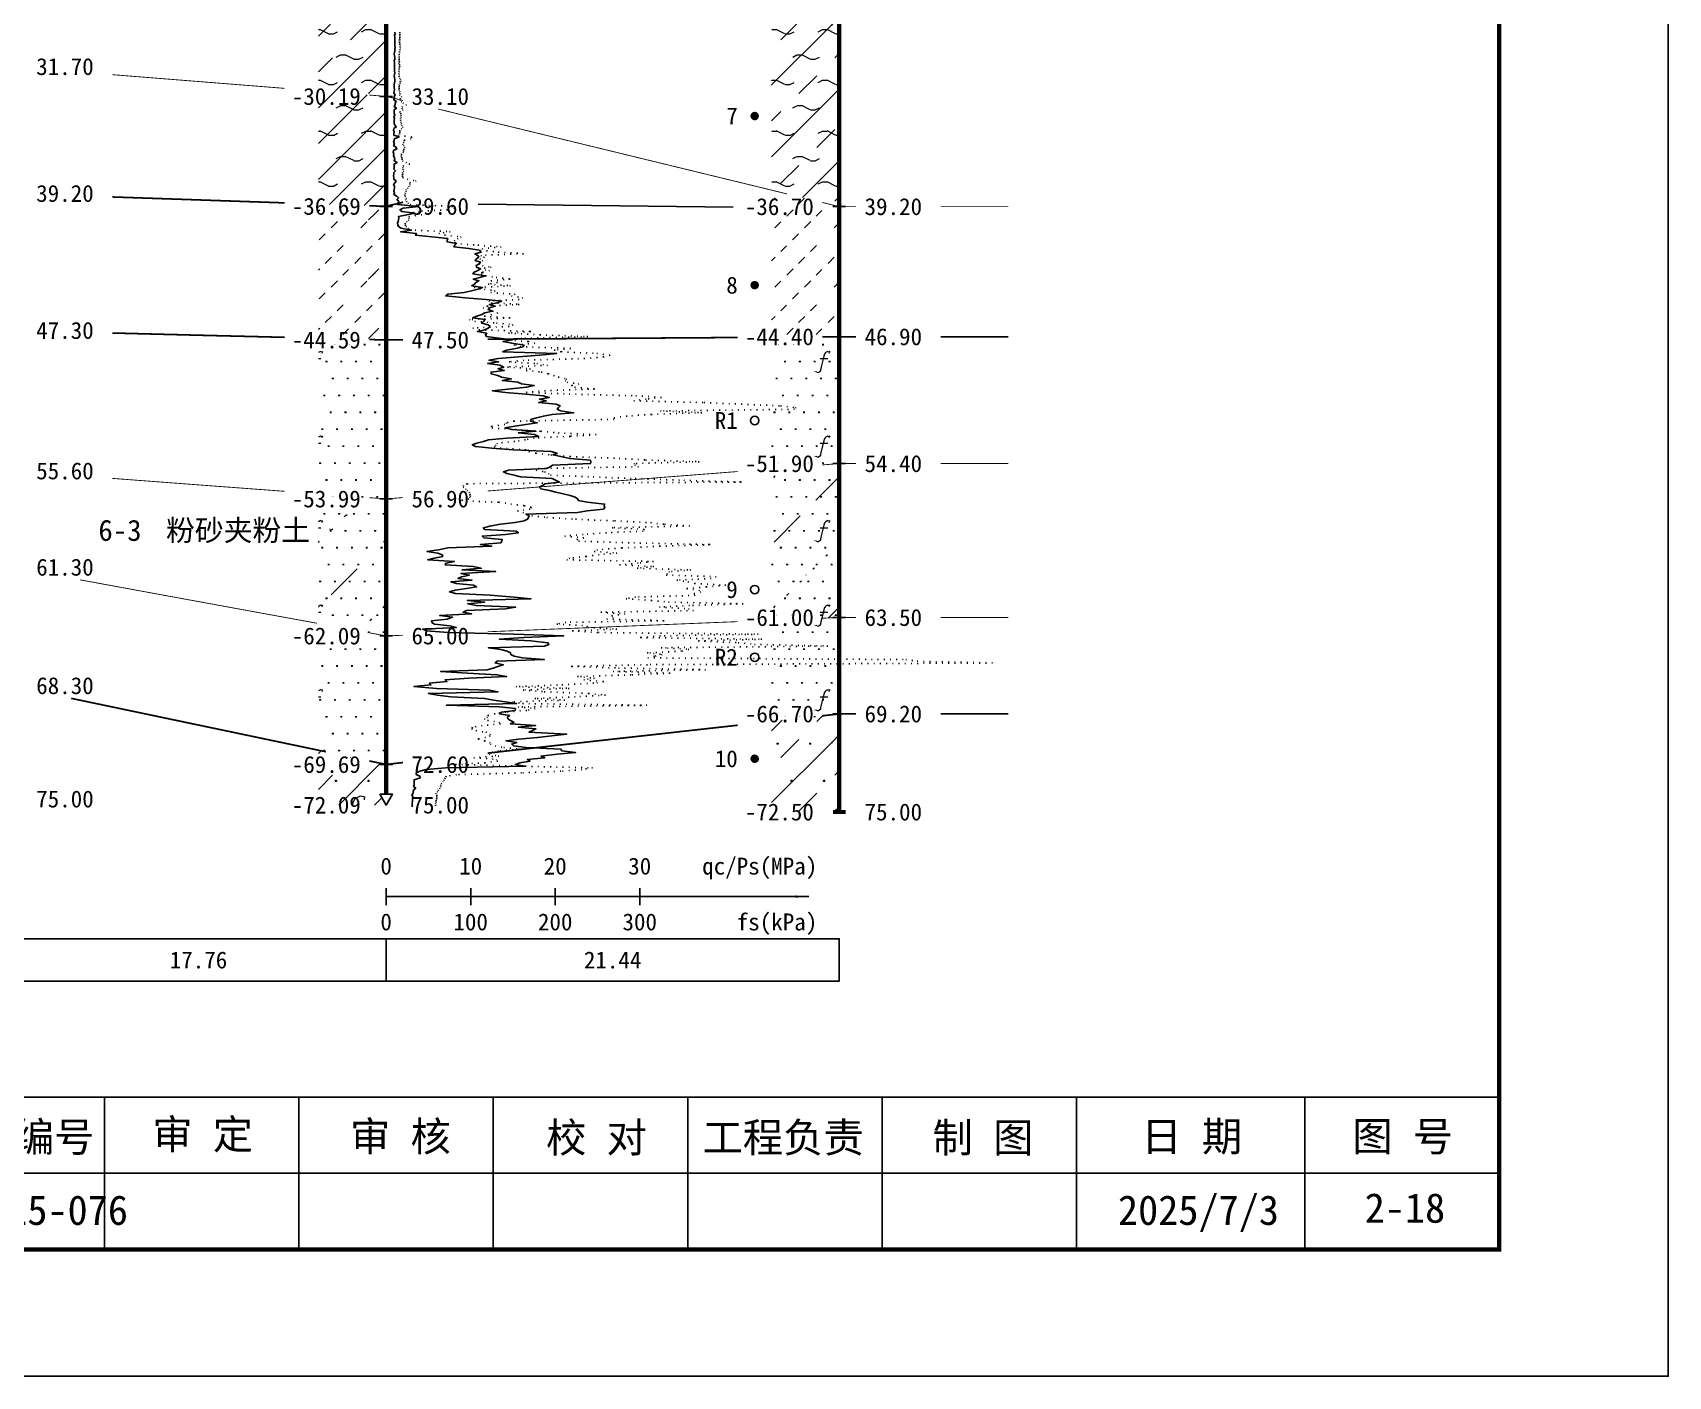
# Model space of a CAD drawing. Extents: x -37 to 3540, y -1485 to 297.
# Drawn here: x 3346.3 to 3539.8, y -594 to -435.1 of the extents above; entities that cross this region are included whole.
import ezdxf
from ezdxf.enums import TextEntityAlignment as Align

# ---------------------------------------------------------------- set-up
doc = ezdxf.new("R2010")
doc.units = 0
doc.linetypes.add('DOT', pattern=[6.35, 0, -6.35])
doc.layers.get('0').update_dxf_attribs({"linetype": 'CONTINUOUS'})
for name, color, linetype in [('CURVE', 200, 'CONTINUOUS'), ('FRAME', 7, 'CONTINUOUS'), ('HOLE', 41, 'CONTINUOUS'), ('RULER', 7, 'CONTINUOUS'), ('SAMPLE', 1, 'CONTINUOUS'), ('STRATUM', 241, 'CONTINUOUS')]:
    doc.layers.add(name, color=color, linetype=linetype)
doc.layers.add('HATCH', color=7, linetype='CONTINUOUS', lineweight=13)
doc.styles.add('ST', font='')
doc.styles.get('ST').set_extended_font_data('SimSun')
pattern_1 = [(45, (3119.805, -594), (-4.24264, 4.24264), [10, 0]), (45, (3120.866, -597.182), (-2.12132, 6.36396), [3, -3]), (26.565, (3120.879, -594.2536), (5.999823, 5.999812), [0.567, -12.849]), (0, (3120.312, -594.2536), (0, 6), [0.567, -5.433]), (26.565, (3118.2235, -594), (5.999823, 5.999812), [0.567, -12.849]), (0, (3118.7307, -593.7464), (0, 6), [0.567, -5.433]), (153.435, (3120.312, -594.2536), (-5.999818, -5e-06), [1.134, -12.2826]), (26.565, (3123.879, -591.2536), (5.999823, 5.999812), [0.567, -12.849]), (0, (3123.312, -591.2536), (0, 6), [0.567, -5.433]), (26.565, (3121.2235, -591), (5.999823, 5.999812), [0.567, -12.849]), (0, (3121.7307, -590.7464), (0, 6), [0.567, -5.433]), (153.435, (3123.312, -591.2536), (-5.999818, -5e-06), [1.134, -12.2826])]
pattern_2 = [(45, (3119.805, -594), (-6e-07, 6.99998), [0.9473, -8.9522]), (45, (3121.205, -592.6), (-6e-07, 6.99998), [0.9869, -8.9126]), (45, (3122.605, -591.2), (-6e-07, 6.99998), [1.06018, -8.83931]), (45, (3124.005, -589.8), (-6e-07, 6.99998), [0.94918, -8.95032]), (45, (3125.405, -588.4), (-6e-07, 6.99998), [1.0365, -8.863]), (45, (3123.305, -594), (-6e-07, 6.99998), [1.01335, -8.88615]), (45, (3124.705, -592.6), (-6e-07, 6.99998), [1.07896, -12.12037]), (45, (3126.105, -591.2), (-6e-07, 6.99998), [0.99882, -8.90067]), (45, (3120.505, -589.8), (-4e-07, 6.99998), [1.05533, -8.84416]), (45, (3121.905, -588.4), (-4e-07, 6.99998), [1.0365, -8.863])]
pattern_3 = [(82.875, (3118.9702, -595.206), (0.0003693, 10.0001764), [0.0893, -80.5337]), (143.13, (3119.0712, -595.2818), (-29.999964, 20.000054), [0.12627, -49.87373]), (172.875, (3119.2484, -595.304), (-70.0002457, 9.9996603), [0.17857, -80.44443]), (206.565, (3119.427, -595.2147), (-9.999705, -9.999687), [0.19954, -22.16046]), (243.435, (3119.516, -595.0363), (9e-06, -9.999696), [0.19954, -22.16146]), (255.964, (3119.6054, -594.679), (-0.0002, -9.999501), [0.36813, -40.86287]), (255.964, (3119.9155, -593.439), (-0.0002, -9.999501), [1.27838, -39.95262]), (255.964, (3119.984, -593.165), (-0.0002, -9.999501), [0.28235, -40.94865]), (216.87, (3120.1742, -592.9108), (-9.999982, -10.000018), [0.12627, -49.87373]), (243.435, (3120.073, -592.9865), (9e-06, -9.999696), [0.19954, -22.16146]), (206.565, (3120.3527, -592.8215), (-9.999705, -9.999687), [0.19954, -22.16046]), (172.875, (3120.5298, -592.8437), (-70.0002457, 9.9996603), [0.17857, -80.44443]), (143.13, (3120.6309, -592.9194), (-29.999964, 20.000054), [0.12627, -49.87373]), (82.875, (3120.6198, -593.008), (0.0003693, 10.0001764), [0.0893, -80.5337]), (0, (3119.475, -593.66), (0, 10), [0.89286, -9.10714]), (0, (3119.8298, -594), (1, 2), [0, -1.75]), (0, (3119.8048, -593.975), (1, 2), [0, -1.75]), (0, (3119.8048, -594), (1, 2), [0, -1.75]), (0, (3119.7798, -594), (1, 2), [0, -1.75]), (0, (3119.8048, -594.025), (1, 2), [0, -1.75])]
pattern_4 = [(45, (3119.805, -594), (-2e-06, 15.39996), [4.3383, -17.4406]), (45, (3125.993, -587.777), (-2e-06, 15.39996), [4.3861, -17.3928]), (45, (3130.953, -582.819), (-2e-06, 15.39996), [3.98994, -17.78894]), (26.565, (3119.805, -586.3), (15.4, 15.4), [0.2123, -34.22315]), (36.8699, (3121.3448, -584.76), (15.4, 15.4), [0.43504, -76.56496]), (315, (3127.505, -578.653), (15.39996, 3e-06), [0.0727, -21.7062]), (26.565, (3127.505, -594), (15.4, 15.4), [0.31845, -34.117]), (26.565, (3129.045, -592.46), (15.4, 15.4), [0.2316, -34.2038]), (90, (3129.815, -591.69), (-15.4, -1e-06), [0.0633, -15.3367]), (26.565, (3130.585, -590.92), (15.4, 15.4), [0.2002, -68.6707]), (36.8699, (3132.1248, -589.38), (15.4, 15.4), [0.2435, -76.7565]), (45, (3133.665, -587.84), (-5e-07, 15.39996), [0.24005, -21.53884]), (315, (3135.016, -586.195), (15.39996, 3e-06), [0.0727, -21.7062]), (36.8699, (3122.8848, -583.22), (15.4, 15.4), [0.2249, -76.7751]), (53.1301, (3124.4248, -581.68), (30.8, 46.2), [0.29564, -76.70436]), (53.1301, (3125.9648, -580.14), (30.8, 46.2), [0.27774, -76.72226])]
pattern_5 = [(45, (3119.805, -594), (-4.24264, 4.24264), [10, 0]), (45, (3120.866, -597.182), (-2.12132, 6.36396), [3, -3])]
pattern_6 = [(82.875, (3117.9687, -596.6533), (0.000812, 22.000388), [0.1964, -177.1742]), (143.13, (3118.191, -596.82), (-65.99992, 44.00012), [0.2778, -109.7222]), (172.875, (3118.5807, -596.8687), (-154.00054, 21.999253), [0.3929, -176.9777]), (206.565, (3118.973, -596.672), (-21.99935, -21.9993), [0.439, -48.753]), (243.435, (3119.17, -596.28), (2e-05, -21.99933), [0.439, -48.7552]), (255.964, (3119.366, -595.494), (-0.00044, -21.9989), [0.8099, -89.8983]), (255.964, (3120.048, -592.7656), (-0.00044, -21.9989), [2.8124, -87.8958]), (255.964, (3120.199, -592.163), (-0.00044, -21.9989), [0.6212, -90.087]), (216.87, (3120.6174, -591.6037), (-21.99996, -22.00004), [0.2778, -109.7222]), (243.435, (3120.395, -591.77), (2e-05, -21.99933), [0.439, -48.7552]), (206.565, (3121.01, -591.407), (-21.99935, -21.9993), [0.439, -48.753]), (172.875, (3121.4, -591.456), (-154.00054, 21.999253), [0.3929, -176.9777]), (143.13, (3121.622, -591.6228), (-65.99992, 44.00012), [0.2778, -109.7222]), (82.875, (3121.5978, -591.8177), (0.000812, 22.000388), [0.1964, -177.1742]), (0, (3119.08, -593.252), (0, 22), [1.9643, -20.0357]), (0, (3119.86, -594), (2.2, 4.4), [0, -3.85]), (0, (3119.805, -593.945), (2.2, 4.4), [0, -3.85]), (0, (3119.805, -594), (2.2, 4.4), [0, -3.85]), (0, (3119.75, -594), (2.2, 4.4), [0, -3.85]), (0, (3119.805, -594.055), (2.2, 4.4), [0, -3.85])]

# ---------------------------------------------------------------- blocks, each defined once
blk = doc.blocks.new('图签_A3长')
for p, q in [((0, 18), (-380, 18)), ((-165, 0), (-165, 18)), ((-142, 0), (-142, 18)), ((-119, 0), (-119, 18)), ((-96, 0), (-96, 18)), ((-73, 0), (-73, 18)), ((-50, 0), (-50, 18)), ((-23, 0), (-23, 18)), ((0, 0), (0, 18)), ((-320, 9), (0, 9)), ((-380, 0), (0, 0))]:
    blk.add_line(p, q)
at = {"style": 'ST'}
for s, p in [('工程编号', (-175.73, 13.3)), ('审 定', (-153.38, 13.61)), ('审 核', (-129.99, 13.36)), ('校 对', (-106.8, 13.23)), ('工程负责', (-84.71, 13.23)), ('日 期', (-36.37, 13.36)), ('制 图', (-61.06, 13.23)), ('图 号', (-11.42, 13.36))]:
    blk.add_text(s, height=3.5, dxfattribs=at).set_placement(p, align=Align.MIDDLE_CENTER)
for tag, p in [('01＿单位名称', (-349.98, 8.36)), ('02＿工程名称', (-271.3, 5.16)), ('04＿工程编号', (-176.51, 4.65)), ('05＿日期', (-35.59, 4.65)), ('06＿图号', (-11.16, 4.91))]:
    blk.add_attdef(tag, text='', height=3.5, dxfattribs=at).set_placement(p, align=Align.MIDDLE_CENTER)
at = {"style": 'ST', "width": 0.85}
blk.add_attdef('03＿图件名称', text='', height=3, dxfattribs=at).set_placement((-205.49, 5.05), align=Align.MIDDLE_CENTER)
blk = doc.blocks.new('Arrow')
for points in [[(-3.984779, 0.348623), (0, 0), (-3.189535, 0)], [(-3.189535, 0), (0, 0), (-3.984779, -0.348623)]]:
    blk.add_solid(points)
blk = doc.blocks.new('SampleSoilUndisturbed')
at = {"const_width": 0.5}
blk.add_lwpolyline([(-0.25, 0, 1), (0.25, 0, 1)], format="xyb", close=True, dxfattribs=at)
blk = doc.blocks.new('SampleSoilDisturbed')
blk.add_circle((0, 0), 0.5)

msp = doc.modelspace()

# ---------------------------------------------------------------- hatches: boundary and pattern name
at = {"layer": 'HATCH'}
h = msp.add_hatch(dxfattribs=at)
h.set_pattern_fill('YNFNT', color=251, style=0)
h.set_pattern_definition(pattern_1)
h.paths.add_polyline_path([(3388.12, -416.65), (3380.12, -415.9), (3380.12, -442.01), (3388.12, -442.65)])
h.paths.add_polyline_path([(3376.05, -444.14), (3385.61, -444.14), (3385.61, -441.2), (3376.05, -441.2)], flags=9)
h.paths.add_polyline_path([(3376.05, -418.14), (3385.61, -418.14), (3385.61, -415.2), (3376.05, -415.2)], flags=9)
h = msp.add_hatch(dxfattribs=at)
h.set_pattern_fill('YNFNT', color=251, style=0)
h.set_pattern_definition(pattern_1)
h.paths.add_polyline_path([(3441.72, -415.88), (3433.72, -415.99), (3433.72, -453.73), (3441.72, -455.68)])
h.paths.add_polyline_path([(3429.65, -457.16), (3439.2, -457.16), (3439.2, -454.23), (3429.65, -454.23)], flags=9)
h.paths.add_polyline_path([(3429.65, -417.36), (3439.2, -417.36), (3439.2, -414.43), (3429.65, -414.43)], flags=9)
h = msp.add_hatch(dxfattribs=at)
h.set_pattern_fill('YNNT', color=251, style=0)
h.set_pattern_definition([(45, (3119.8048, -594), (-2.12132, 2.12132), [10, 0]), (26.565, (3120.879, -594.2536), (5.999823, 5.999812), [0.567, -12.849]), (0, (3120.312, -594.2536), (0, 6), [0.567, -5.433]), (26.565, (3118.2235, -594), (5.999823, 5.999812), [0.567, -12.849]), (0, (3118.7307, -593.7464), (0, 6), [0.567, -5.433]), (153.435, (3120.312, -594.2536), (-5.999818, -5e-06), [1.134, -12.2826]), (26.565, (3123.879, -591.2536), (5.999823, 5.999812), [0.567, -12.849]), (0, (3123.312, -591.2536), (0, 6), [0.567, -5.433]), (26.565, (3121.2235, -591), (5.999823, 5.999812), [0.567, -12.849]), (0, (3121.7307, -590.7464), (0, 6), [0.567, -5.433]), (153.435, (3123.312, -591.2536), (-5.999818, -5e-06), [1.134, -12.2826])])
h.paths.add_polyline_path([(3388.12, -442.65), (3380.12, -442.01), (3380.12, -455.37), (3388.12, -455.65)])
h.paths.add_polyline_path([(3376.05, -457.14), (3385.61, -457.14), (3385.61, -454.2), (3376.05, -454.2)], flags=9)
h.paths.add_polyline_path([(3376.05, -444.14), (3385.61, -444.14), (3385.61, -441.2), (3376.05, -441.2)], flags=9)
h = msp.add_hatch(dxfattribs=at)
h.set_pattern_fill('NZFT', color=52, style=0)
h.set_pattern_definition(pattern_2)
h.paths.add_polyline_path([(3388.12, -455.65), (3380.12, -455.37), (3380.12, -471.24), (3388.12, -471.45)])
h.paths.add_polyline_path([(3376.05, -472.94), (3385.61, -472.94), (3385.61, -470), (3376.05, -470)], flags=9)
h.paths.add_polyline_path([(3376.05, -457.14), (3385.61, -457.14), (3385.61, -454.2), (3376.05, -454.2)], flags=9)
h = msp.add_hatch(dxfattribs=at)
h.set_pattern_fill('NZFT', color=52, style=0)
h.set_pattern_definition(pattern_2)
h.paths.add_polyline_path([(3441.72, -455.68), (3433.72, -453.73), (3433.72, -471.13), (3441.72, -471.07)])
h.paths.add_polyline_path([(3429.65, -472.56), (3439.2, -472.56), (3439.2, -469.63), (3429.65, -469.63)], flags=9)
h.paths.add_polyline_path([(3429.65, -457.16), (3439.2, -457.16), (3439.2, -454.23), (3429.65, -454.23)], flags=9)
h = msp.add_hatch(dxfattribs=at)
h.set_pattern_fill('FS', color=142, style=0)
h.set_pattern_definition(pattern_3)
h.paths.add_polyline_path([(3388.12, -471.45), (3380.12, -471.24), (3380.12, -489.65), (3388.12, -490.25)])
h.paths.add_polyline_path([(3376.05, -491.74), (3385.61, -491.74), (3385.61, -488.8), (3376.05, -488.8)], flags=9)
h.paths.add_polyline_path([(3376.05, -472.94), (3385.61, -472.94), (3385.61, -470), (3376.05, -470)], flags=9)
h = msp.add_hatch(dxfattribs=at)
h.set_pattern_fill('FS', color=142, style=0)
h.set_pattern_definition(pattern_3)
h.paths.add_polyline_path([(3441.72, -471.07), (3433.72, -471.13), (3433.72, -486.7), (3441.72, -486.07)])
h.paths.add_polyline_path([(3429.65, -487.56), (3439.2, -487.56), (3439.2, -484.63), (3429.65, -484.63)], flags=9)
h.paths.add_polyline_path([(3429.65, -472.56), (3439.2, -472.56), (3439.2, -469.63), (3429.65, -469.63)], flags=9)
h = msp.add_hatch(dxfattribs=at)
h.set_pattern_fill('FS', color=142, style=0)
h.set_pattern_definition(pattern_3)
h.paths.add_polyline_path([(3441.72, -486.07), (3433.72, -486.7), (3433.72, -504.6), (3441.72, -504.27)])
h.paths.add_polyline_path([(3429.65, -505.76), (3439.2, -505.76), (3439.2, -502.83), (3429.65, -502.83)], flags=9)
h.paths.add_polyline_path([(3429.65, -487.56), (3439.2, -487.56), (3439.2, -484.63), (3429.65, -484.63)], flags=9)
h = msp.add_hatch(dxfattribs=at)
h.set_pattern_fill('SZFT', color=142, scale=2.2, style=0)
h.set_pattern_definition(pattern_4)
h.paths.add_polyline_path([(3441.72, -486.07), (3433.72, -486.7), (3433.72, -504.6), (3441.72, -504.27)])
h.paths.add_polyline_path([(3429.65, -505.76), (3439.2, -505.76), (3439.2, -502.83), (3429.65, -502.83)], flags=9)
h.paths.add_polyline_path([(3429.65, -487.56), (3439.2, -487.56), (3439.2, -484.63), (3429.65, -484.63)], flags=9)
h = msp.add_hatch(dxfattribs=at)
h.set_pattern_fill('FS', color=142, style=0)
h.set_pattern_definition(pattern_3)
h.paths.add_polyline_path([(3388.12, -490.25), (3380.12, -489.65), (3380.12, -504.98), (3388.12, -506.45)])
h.paths.add_polyline_path([(3376.05, -507.94), (3385.61, -507.94), (3385.61, -505), (3376.05, -505)], flags=9)
h.paths.add_polyline_path([(3376.05, -491.74), (3385.61, -491.74), (3385.61, -488.8), (3376.05, -488.8)], flags=9)
h = msp.add_hatch(dxfattribs=at)
h.set_pattern_fill('SZFT', color=142, scale=2.2, style=0)
h.set_pattern_definition(pattern_4)
h.paths.add_polyline_path([(3388.12, -490.25), (3380.12, -489.65), (3380.12, -504.98), (3388.12, -506.45)])
h.paths.add_polyline_path([(3376.05, -507.94), (3385.61, -507.94), (3385.61, -505), (3376.05, -505)], flags=9)
h.paths.add_polyline_path([(3376.05, -491.74), (3385.61, -491.74), (3385.61, -488.8), (3376.05, -488.8)], flags=9)
h = msp.add_hatch(dxfattribs=at)
h.set_pattern_fill('FS', color=142, style=0)
h.set_pattern_definition(pattern_3)
h.paths.add_polyline_path([(3441.72, -504.27), (3433.72, -504.6), (3433.72, -516.57), (3441.72, -515.67)])
h.paths.add_polyline_path([(3429.65, -517.16), (3439.2, -517.16), (3439.2, -514.23), (3429.65, -514.23)], flags=9)
h.paths.add_polyline_path([(3429.65, -505.76), (3439.2, -505.76), (3439.2, -502.83), (3429.65, -502.83)], flags=9)
h = msp.add_hatch(dxfattribs=at)
h.set_pattern_fill('FS', color=142, style=0)
h.set_pattern_definition(pattern_3)
h.paths.add_polyline_path([(3388.12, -506.45), (3380.12, -504.98), (3380.12, -519.97), (3388.12, -521.65)])
h.paths.add_polyline_path([(3376.05, -523.14), (3385.61, -523.14), (3385.61, -520.2), (3376.05, -520.2)], flags=9)
h.paths.add_polyline_path([(3376.05, -507.94), (3385.61, -507.94), (3385.61, -505), (3376.05, -505)], flags=9)
h = msp.add_hatch(dxfattribs=at)
h.set_pattern_fill('FZNT', color=32, style=0)
h.set_pattern_definition(pattern_5)
h.paths.add_polyline_path([(3441.72, -515.67), (3433.72, -516.57), (3433.72, -527.27), (3441.72, -527.27)])
h.paths.add_polyline_path([(3429.65, -528.76), (3439.2, -528.76), (3439.2, -525.83), (3429.65, -525.83)], flags=9)
h.paths.add_polyline_path([(3429.65, -517.16), (3439.2, -517.16), (3439.2, -514.23), (3429.65, -514.23)], flags=9)
h = msp.add_hatch(dxfattribs=at)
h.set_pattern_fill('FS', color=32, scale=2.2, style=0)
h.set_pattern_definition(pattern_6)
h.paths.add_polyline_path([(3441.72, -515.67), (3433.72, -516.57), (3433.72, -527.27), (3441.72, -527.27)])
h.paths.add_polyline_path([(3429.65, -528.76), (3439.2, -528.76), (3439.2, -525.83), (3429.65, -525.83)], flags=9)
h.paths.add_polyline_path([(3429.65, -517.16), (3439.2, -517.16), (3439.2, -514.23), (3429.65, -514.23)], flags=9)
h = msp.add_hatch(dxfattribs=at)
h.set_pattern_fill('FZNT', color=32, style=0)
h.set_pattern_definition(pattern_5)
h.paths.add_polyline_path([(3388.12, -521.65), (3380.12, -519.97), (3380.12, -526.45), (3388.12, -526.45), (3387.37, -525.15), (3388.12, -525.15)])
h.paths.add_polyline_path([(3376.05, -527.94), (3385.61, -527.94), (3385.61, -525), (3376.05, -525)], flags=9)
h.paths.add_polyline_path([(3376.05, -523.14), (3385.61, -523.14), (3385.61, -520.2), (3376.05, -520.2)], flags=9)
h = msp.add_hatch(dxfattribs=at)
h.set_pattern_fill('FS', color=32, scale=2.2, style=0)
h.set_pattern_definition(pattern_6)
h.paths.add_polyline_path([(3388.12, -521.65), (3380.12, -519.97), (3380.12, -526.45), (3388.12, -526.45), (3387.37, -525.15), (3388.12, -525.15)])
h.paths.add_polyline_path([(3376.05, -527.94), (3385.61, -527.94), (3385.61, -525), (3376.05, -525)], flags=9)
h.paths.add_polyline_path([(3376.05, -523.14), (3385.61, -523.14), (3385.61, -520.2), (3376.05, -520.2)], flags=9)

# ---------------------------------------------------------------- linework, layer by layer
at = {"layer": 'CURVE', "color": 30, "linetype": 'Continuous'}
msp.add_lwpolyline([(3389.15, -435.05), (3389.17, -435.25), (3389.12, -435.45), (3389.16, -435.65), (3389.14, -435.85), (3389.13, -436.05), (3389.15, -436.25), (3389.13, -436.45), (3389.13, -436.65), (3389.2, -436.85), (3389.16, -437.05), (3389.13, -437.25), (3389.11, -437.45), (3389.08, -437.65), (3389.11, -437.85), (3389.15, -438.05), (3389.15, -438.25), (3389.08, -438.45), (3389.1, -438.65), (3389.12, -438.85), (3389.11, -439.05), (3389.12, -439.25), (3389.12, -439.45), (3389.1, -439.65), (3389.13, -439.85), (3389.09, -440.05), (3389.08, -440.25), (3389.11, -440.45), (3389.13, -440.65), (3389.13, -440.85), (3389.11, -441.05), (3389.05, -441.25), (3389.08, -441.45), (3389.06, -441.65), (3389.12, -441.85), (3389.07, -442.05), (3389.03, -442.25), (3389.2, -442.45), (3389.08, -442.65), (3389.09, -442.85), (3389.04, -443.05), (3389.3, -443.25), (3389.2, -443.45), (3389.18, -443.65), (3389.07, -443.85), (3389.34, -444.05), (3389.07, -444.25), (3389.06, -444.45), (3389.05, -444.65), (3389.16, -444.85), (3389.03, -445.05), (3389.11, -445.25), (3389.08, -445.45), (3389.08, -445.65), (3389.05, -445.85), (3389.14, -446.05), (3389.31, -446.25), (3389.01, -446.45), (3388.99, -446.65), (3389.06, -446.85), (3389.03, -447.05), (3389.04, -447.25), (3389.66, -447.45), (3389.1, -447.65), (3389.06, -447.85), (3389, -448.05), (3389.1, -448.25), (3389, -448.45), (3389.28, -448.65), (3389.4, -448.85), (3388.98, -449.05), (3388.95, -449.25), (3389.02, -449.45), (3388.99, -449.65), (3389.06, -449.85), (3389.13, -450.05), (3389.06, -450.25), (3389.41, -450.45), (3389.05, -450.65), (3389.05, -450.85), (3389.06, -451.05), (3389.03, -451.25), (3389.24, -451.45), (3389.04, -451.65), (3389.02, -451.85), (3388.99, -452.05), (3389.04, -452.25), (3389.02, -452.45), (3389.3, -452.65), (3389.2, -452.85), (3389, -453.05), (3389.09, -453.25), (3389.11, -453.45), (3389.07, -453.65), (3389.04, -453.85), (3389.11, -454.05), (3389.03, -454.25), (3389.38, -454.45), (3389.59, -454.65), (3389.39, -454.85), (3389.62, -455.05), (3389.56, -455.25), (3389.5, -455.45), (3391.94, -455.65), (3390.14, -455.85), (3389.75, -456.05), (3389.96, -456.25), (3391.5, -456.45), (3390.58, -456.65), (3389.59, -456.85), (3389.61, -457.05), (3389.58, -457.25), (3389.56, -457.45), (3389.48, -457.65), (3389.49, -457.85), (3389.57, -458.05), (3389.9, -458.25), (3391.12, -458.45), (3389.83, -458.65), (3391.7, -458.85), (3391.58, -459.05), (3393.53, -459.25), (3395.4, -459.45), (3395.35, -459.65), (3395.35, -459.85), (3396.46, -460.05), (3396.25, -460.25), (3396.14, -460.45), (3397.92, -460.65), (3399.13, -460.85), (3399.38, -461.05), (3398.62, -461.25), (3398.98, -461.45), (3399.08, -461.65), (3398.82, -461.85), (3398.65, -462.05), (3399.27, -462.25), (3399.12, -462.45), (3398.77, -462.65), (3398.82, -462.85), (3399.3, -463.05), (3398.96, -463.25), (3398.53, -463.45), (3398.38, -463.65), (3399.84, -463.85), (3399.21, -464.05), (3398.42, -464.25), (3399.1, -464.45), (3398.75, -464.65), (3398.58, -464.85), (3398.25, -465.05), (3399.53, -465.25), (3399.02, -465.45), (3398.2, -465.65), (3397.34, -465.85), (3395.4, -466.05), (3395.17, -466.25), (3397.47, -466.45), (3399.9, -466.65), (3401.8, -466.85), (3401.27, -467.05), (3400.32, -467.25), (3401.03, -467.45), (3400.3, -467.65), (3400.18, -467.85), (3400.71, -468.05), (3399.79, -468.25), (3399.45, -468.45), (3398.85, -468.65), (3398.35, -468.85), (3399.82, -469.05), (3399.62, -469.25), (3399.43, -469.45), (3400.2, -469.65), (3400.42, -469.85), (3400.17, -470.05), (3399.81, -470.25), (3398.92, -470.45), (3400.02, -470.65), (3399.87, -470.85), (3399.98, -471.05), (3401.46, -471.25), (3403.04, -471.45), (3401.93, -471.65), (3402.97, -471.85), (3404.43, -472.05), (3404.31, -472.25), (3403.48, -472.45), (3402.37, -472.65), (3401.91, -472.85), (3408.31, -473.05), (3406.27, -473.25), (3403.76, -473.45), (3401.43, -473.65), (3400.28, -473.85), (3401.43, -474.05), (3400.12, -474.25), (3401.58, -474.45), (3402.03, -474.65), (3401.37, -474.85), (3402.1, -475.05), (3400.53, -475.25), (3400.54, -475.45), (3401.33, -475.65), (3401.76, -475.85), (3402.93, -476.05), (3401.88, -476.25), (3403.7, -476.45), (3404.14, -476.65), (3405.65, -476.85), (3404.73, -477.05), (3402.89, -477.25), (3400.69, -477.45), (3402.25, -477.65), (3404.66, -477.85), (3406.71, -478.05), (3407.41, -478.25), (3406.26, -478.45), (3407.06, -478.65), (3406.15, -478.85), (3408.22, -479.05), (3408.71, -479.25), (3408.5, -479.45), (3408.37, -479.65), (3408.73, -479.85), (3410.29, -480.05), (3407.77, -480.25), (3406.72, -480.45), (3405.92, -480.65), (3405.24, -480.85), (3405.19, -481.05), (3406, -481.25), (3404.65, -481.45), (3403.34, -481.65), (3402.18, -481.85), (3403.01, -482.05), (3405.83, -482.25), (3403.74, -482.45), (3405.66, -482.65), (3406.18, -482.85), (3402.4, -483.05), (3400.23, -483.25), (3399.62, -483.45), (3398.83, -483.65), (3398.3, -483.85), (3398.7, -484.05), (3400.61, -484.25), (3403.18, -484.45), (3407.64, -484.65), (3408.34, -484.85), (3407.86, -485.05), (3408.79, -485.25), (3409.87, -485.45), (3412.28, -485.65), (3412.32, -485.85), (3412.29, -486.05), (3407.82, -486.25), (3407.53, -486.45), (3407.08, -486.65), (3402.61, -486.85), (3402, -487.05), (3402.39, -487.25), (3403.26, -487.45), (3404.01, -487.65), (3407.77, -487.85), (3408.16, -488.05), (3408.61, -488.25), (3406.92, -488.45), (3406.6, -488.65), (3406.21, -488.85), (3406.43, -489.05), (3407.45, -489.25), (3408.18, -489.45), (3409.07, -489.65), (3409.9, -489.85), (3410.47, -490.05), (3410.77, -490.25), (3410.87, -490.45), (3411.92, -490.65), (3413.97, -490.85), (3413.9, -491.05), (3413.99, -491.25), (3413.82, -491.45), (3411.92, -491.65), (3410.77, -491.85), (3404.66, -492.05), (3405.03, -492.25), (3404.97, -492.45), (3404.85, -492.65), (3404.45, -492.85), (3403.39, -493.05), (3401.65, -493.25), (3400.54, -493.45), (3399.62, -493.65), (3399.76, -493.85), (3403.51, -494.05), (3403.76, -494.25), (3402.23, -494.45), (3399.49, -494.65), (3399.68, -494.85), (3401.86, -495.05), (3401.82, -495.25), (3401.67, -495.45), (3399.27, -495.65), (3400.61, -495.85), (3395.42, -496.05), (3394.33, -496.25), (3392.94, -496.45), (3394.23, -496.65), (3394.74, -496.85), (3394.81, -497.05), (3393.79, -497.25), (3393.05, -497.45), (3396.2, -497.65), (3395.2, -497.85), (3395.11, -498.05), (3398.42, -498.25), (3399.38, -498.45), (3397.1, -498.65), (3401.09, -498.85), (3396.96, -499.05), (3397.98, -499.25), (3397.03, -499.45), (3396.62, -499.65), (3398.26, -499.85), (3395.79, -500.05), (3396.43, -500.25), (3398.45, -500.45), (3398.82, -500.65), (3397.62, -500.85), (3396.29, -501.05), (3395.6, -501.25), (3396.31, -501.45), (3400.44, -501.65), (3403.27, -501.85), (3405.25, -502.05), (3397.73, -502.25), (3399.76, -502.45), (3397.77, -502.65), (3398.77, -502.85), (3403.43, -503.05), (3402.24, -503.25), (3397.62, -503.45), (3397.23, -503.65), (3398.23, -503.85), (3394.46, -504.05), (3395.98, -504.25), (3395.35, -504.45), (3393.5, -504.65), (3393.53, -504.85), (3393.84, -505.05), (3395.66, -505.25), (3396.44, -505.45), (3392.45, -505.65), (3392.89, -505.85), (3395.46, -506.05), (3403.24, -506.25), (3409.12, -506.45), (3404.42, -506.65), (3401.52, -506.85), (3405.22, -507.05), (3407.26, -507.25), (3407.37, -507.45), (3406.87, -507.65), (3400.22, -507.85), (3401.69, -508.05), (3402.42, -508.25), (3402.84, -508.45), (3402.89, -508.65), (3403.28, -508.85), (3404.25, -509.05), (3406.82, -509.25), (3401.27, -509.45), (3401.01, -509.65), (3401.98, -509.85), (3401.35, -510.05), (3400.8, -510.25), (3400.09, -510.45), (3394.56, -510.65), (3397.73, -510.85), (3401.22, -511.05), (3402.37, -511.25), (3397.92, -511.45), (3395.1, -511.65), (3395.31, -511.85), (3393.22, -512.05), (3393.42, -512.25), (3391.4, -512.45), (3394.09, -512.65), (3400.35, -512.85), (3401.35, -513.05), (3393.12, -513.25), (3394.19, -513.45), (3395.78, -513.65), (3399.76, -513.85), (3400.84, -514.05), (3402.21, -514.25), (3403.55, -514.45), (3395.26, -514.65), (3401.52, -514.85), (3403.42, -515.05), (3403.38, -515.25), (3401.75, -515.45), (3401.52, -515.65), (3402.72, -515.85), (3402.49, -516.05), (3402.52, -516.25), (3402.85, -516.45), (3403.24, -516.65), (3402.83, -516.85), (3405.8, -517.05), (3403.75, -517.25), (3405.83, -517.45), (3405.42, -517.65), (3405.02, -517.85), (3409.49, -518.05), (3407.73, -518.25), (3406.03, -518.45), (3403.82, -518.65), (3402.29, -518.85), (3403.58, -519.05), (3402.97, -519.25), (3403.19, -519.45), (3404.69, -519.65), (3408.8, -519.85), (3408.92, -520.05), (3410.53, -520.25), (3408.37, -520.45), (3406.43, -520.65), (3406.89, -520.85), (3404.81, -521.05), (3405.14, -521.25), (3403.95, -521.45), (3403.41, -521.65), (3404.49, -521.85), (3395.18, -522.05), (3392.85, -522.25), (3392.09, -522.45), (3391.69, -522.65), (3391.68, -522.85), (3392.11, -523.05), (3392.13, -523.25), (3391.42, -523.45), (3391.42, -523.65), (3391.44, -523.85), (3391.42, -524.05), (3391.36, -524.25), (3391.63, -524.45), (3391.39, -524.65), (3391.3, -524.85), (3391.33, -525.05), (3391.17, -525.25), (3391.28, -525.45), (3391.23, -525.65), (3391.24, -525.85), (3391.22, -526.05), (3391.21, -526.25), (3391.2, -526.45), (3391.19, -526.65)], dxfattribs=at)
at = {"layer": 'CURVE', "color": 100, "linetype": 'DOT', "ltscale": 0.1}
msp.add_lwpolyline([(3389.75, -435.05), (3389.75, -435.25), (3389.75, -435.45), (3389.72, -435.65), (3389.72, -435.85), (3389.71, -436.05), (3389.69, -436.25), (3389.73, -436.45), (3389.78, -436.65), (3389.8, -436.85), (3389.76, -437.05), (3389.71, -437.25), (3389.69, -437.45), (3389.67, -437.65), (3389.66, -437.85), (3389.67, -438.05), (3389.65, -438.25), (3389.71, -438.45), (3389.64, -438.65), (3389.68, -438.85), (3389.73, -439.05), (3389.67, -439.25), (3389.66, -439.45), (3389.65, -439.65), (3389.63, -439.85), (3389.66, -440.05), (3389.65, -440.25), (3389.68, -440.45), (3389.84, -440.65), (3389.8, -440.85), (3389.78, -441.05), (3389.7, -441.25), (3389.65, -441.45), (3389.66, -441.65), (3389.66, -441.85), (3389.7, -442.05), (3389.77, -442.25), (3389.68, -442.45), (3389.96, -442.65), (3389.82, -442.85), (3389.75, -443.05), (3389.89, -443.25), (3390.1, -443.45), (3390.53, -443.65), (3390.06, -443.85), (3389.97, -444.05), (3390.13, -444.25), (3389.75, -444.45), (3389.85, -444.65), (3389.87, -444.85), (3389.89, -445.05), (3389.83, -445.25), (3389.83, -445.45), (3389.86, -445.65), (3389.91, -445.85), (3389.94, -446.05), (3390.13, -446.25), (3389.96, -446.45), (3389.75, -446.65), (3389.75, -446.85), (3389.75, -447.05), (3389.58, -447.25), (3391.13, -447.45), (3391.08, -447.65), (3390.24, -447.85), (3390.2, -448.05), (3390.11, -448.25), (3390.18, -448.45), (3390.37, -448.65), (3390.22, -448.85), (3390.19, -449.05), (3390.19, -449.25), (3389.93, -449.45), (3389.91, -449.65), (3389.96, -449.85), (3390.01, -450.05), (3390.06, -450.25), (3390.44, -450.45), (3390.92, -450.65), (3390.16, -450.85), (3390.11, -451.05), (3390.09, -451.25), (3390.2, -451.45), (3390.08, -451.65), (3390.04, -451.85), (3390.05, -452.05), (3390.07, -452.25), (3390.59, -452.45), (3391.69, -452.65), (3390.93, -452.85), (3390.96, -453.05), (3390.85, -453.25), (3390.71, -453.45), (3390.53, -453.65), (3390.48, -453.85), (3390.39, -454.05), (3390.35, -454.25), (3390.33, -454.45), (3390.51, -454.65), (3390.41, -454.85), (3390.52, -455.05), (3390.69, -455.25), (3390.96, -455.45), (3395.9, -455.65), (3396.24, -455.85), (3395.36, -456.05), (3392.01, -456.25), (3391.91, -456.45), (3392.35, -456.65), (3390.86, -456.85), (3390.84, -457.05), (3390.79, -457.25), (3390.61, -457.45), (3390.37, -457.65), (3390.39, -457.85), (3390.44, -458.05), (3390.72, -458.25), (3390.81, -458.45), (3395.7, -458.65), (3394.35, -458.85), (3395.04, -459.05), (3397.01, -459.25), (3396.65, -459.45), (3396.18, -459.65), (3396.34, -459.85), (3396.22, -460.05), (3398.97, -460.25), (3401.74, -460.45), (3399.56, -460.65), (3399.28, -460.85), (3401.38, -461.05), (3404.37, -461.25), (3399.32, -461.45), (3399.75, -461.65), (3399.19, -461.85), (3399.56, -462.05), (3399.2, -462.25), (3399.15, -462.45), (3399.5, -462.65), (3400.55, -462.85), (3399.09, -463.05), (3400.35, -463.25), (3399.48, -463.45), (3399.38, -463.65), (3399.88, -463.85), (3401.12, -464.05), (3402.81, -464.25), (3400.5, -464.45), (3401.29, -464.65), (3400.2, -464.85), (3402.85, -465.05), (3398.55, -465.25), (3399.75, -465.45), (3401, -465.65), (3400.49, -465.85), (3403.37, -466.05), (3402.94, -466.25), (3404.29, -466.45), (3403.85, -466.65), (3400.28, -466.85), (3400.57, -467.05), (3403.85, -467.25), (3400.1, -467.45), (3399.59, -467.65), (3400.28, -467.85), (3400.72, -468.05), (3401.33, -468.25), (3400.61, -468.45), (3399.71, -468.65), (3402.8, -468.85), (3397.98, -469.05), (3398.6, -469.25), (3401.16, -469.45), (3403.13, -469.65), (3402.66, -469.85), (3398.37, -470.05), (3399.12, -470.25), (3405.22, -470.45), (3402.61, -470.65), (3406.31, -470.85), (3411.97, -471.05), (3404.19, -471.25), (3402.61, -471.45), (3404.94, -471.65), (3405.72, -471.85), (3403.21, -472.05), (3403.96, -472.25), (3409.95, -472.45), (3408.01, -472.65), (3408.86, -472.85), (3413.03, -473.05), (3414.62, -473.25), (3413.84, -473.45), (3411.62, -473.65), (3404.41, -473.85), (3402.66, -474.05), (3405.93, -474.25), (3407.22, -474.45), (3402.48, -474.65), (3405.19, -474.85), (3404.7, -475.05), (3406.47, -475.25), (3407.32, -475.45), (3407.93, -475.65), (3408.48, -475.85), (3409.48, -476.05), (3409.31, -476.25), (3409.52, -476.45), (3410.92, -476.65), (3410, -476.85), (3410.42, -477.05), (3412.82, -477.25), (3406.96, -477.45), (3404.69, -477.65), (3409.77, -477.85), (3417.64, -478.05), (3420.68, -478.25), (3418.9, -478.45), (3417.42, -478.65), (3425.72, -478.85), (3430.15, -479.05), (3434.79, -479.25), (3436.6, -479.45), (3436.45, -479.65), (3420.56, -479.85), (3425.46, -480.05), (3419.48, -480.25), (3416.63, -480.45), (3415.1, -480.65), (3415.1, -480.85), (3403.26, -481.05), (3402.35, -481.25), (3402.17, -481.45), (3400.56, -481.65), (3400.64, -481.85), (3403.33, -482.05), (3406.43, -482.25), (3408.48, -482.45), (3412.97, -482.65), (3409.88, -482.85), (3405.64, -483.05), (3404.6, -483.25), (3403.33, -483.45), (3401.28, -483.65), (3401.12, -483.85), (3400.91, -484.05), (3401.61, -484.25), (3404.94, -484.45), (3405.02, -484.65), (3405.83, -484.85), (3407.61, -485.05), (3409.88, -485.25), (3415.68, -485.45), (3418.81, -485.65), (3425.15, -485.85), (3417.46, -486.05), (3417.54, -486.25), (3417.98, -486.45), (3405.88, -486.65), (3405.86, -486.85), (3406.87, -487.05), (3407.32, -487.25), (3407.56, -487.45), (3412.61, -487.65), (3417.59, -487.85), (3423.32, -488.05), (3430.17, -488.25), (3397.69, -488.45), (3397.26, -488.65), (3397.23, -488.85), (3397.52, -489.05), (3397.67, -489.25), (3397.94, -489.45), (3398.03, -489.65), (3398.08, -489.85), (3398.02, -490.05), (3397.9, -490.25), (3396.89, -490.45), (3401.47, -490.65), (3402.87, -490.85), (3404.46, -491.05), (3405.35, -491.25), (3405.15, -491.45), (3403.67, -491.65), (3404.28, -491.85), (3404.77, -492.05), (3405.34, -492.25), (3407.12, -492.45), (3410.53, -492.65), (3415.14, -492.85), (3419.4, -493.05), (3421.05, -493.25), (3424.01, -493.45), (3414.87, -493.65), (3418.67, -493.85), (3418.53, -494.05), (3414.19, -494.25), (3411.43, -494.45), (3409.24, -494.65), (3411.5, -494.85), (3410.69, -495.05), (3410.88, -495.25), (3417.41, -495.45), (3426.47, -495.65), (3420.52, -495.85), (3415.97, -496.05), (3413.13, -496.25), (3412.73, -496.45), (3415.42, -496.65), (3413.34, -496.85), (3411.77, -497.05), (3409.85, -497.25), (3409.49, -497.45), (3419.73, -497.65), (3417.95, -497.85), (3415.73, -498.05), (3419.77, -498.25), (3417.82, -498.45), (3424.16, -498.65), (3421.65, -498.85), (3421.42, -499.05), (3421.26, -499.25), (3427.18, -499.45), (3426.58, -499.65), (3422.52, -499.85), (3423.83, -500.05), (3424.62, -500.25), (3428.29, -500.45), (3426, -500.65), (3423.67, -500.85), (3425.13, -501.05), (3425.36, -501.25), (3424.54, -501.45), (3424.68, -501.65), (3417.63, -501.85), (3416.5, -502.05), (3419.5, -502.25), (3421.52, -502.45), (3430.34, -502.65), (3424.01, -502.85), (3420.44, -503.05), (3423.88, -503.25), (3424.5, -503.45), (3413.52, -503.65), (3416.37, -503.85), (3414.78, -504.05), (3414.99, -504.25), (3414.22, -504.45), (3421.01, -504.65), (3409.38, -504.85), (3408.32, -505.05), (3411.86, -505.25), (3411.95, -505.45), (3415.41, -505.65), (3410.12, -505.85), (3413.24, -506.05), (3432.14, -506.25), (3420.56, -506.45), (3418.19, -506.65), (3432.55, -506.85), (3425.02, -507.05), (3429.75, -507.25), (3431.68, -507.45), (3440.37, -507.65), (3420.66, -507.85), (3423.94, -508.05), (3423.07, -508.25), (3419, -508.45), (3420.78, -508.65), (3419.85, -508.85), (3419.07, -509.05), (3449.59, -509.25), (3450.94, -509.45), (3459.87, -509.65), (3419.03, -509.85), (3410.01, -510.05), (3415.6, -510.25), (3425.91, -510.45), (3414.97, -510.65), (3421.72, -510.85), (3417.1, -511.05), (3410.76, -511.25), (3412.75, -511.45), (3411.5, -511.65), (3413.86, -511.85), (3412.68, -512.05), (3408.38, -512.25), (3403.5, -512.45), (3409.76, -512.65), (3404.32, -512.85), (3406.83, -513.05), (3412.06, -513.25), (3414.06, -513.45), (3410.5, -513.65), (3405.71, -513.85), (3409.24, -514.05), (3403.06, -514.25), (3404.26, -514.45), (3418.98, -514.65), (3403.72, -514.85), (3405.75, -515.05), (3404.75, -515.25), (3402.28, -515.45), (3401, -515.65), (3400.2, -515.85), (3400.1, -516.05), (3399.76, -516.25), (3400.12, -516.45), (3401.46, -516.65), (3401.64, -516.85), (3399.49, -517.05), (3398.33, -517.25), (3398.23, -517.45), (3398.75, -517.65), (3399.92, -517.85), (3400.46, -518.05), (3400.42, -518.25), (3399.88, -518.45), (3398.96, -518.65), (3399.77, -518.85), (3400.34, -519.05), (3400.47, -519.25), (3401, -519.45), (3402.04, -519.65), (3403.87, -519.85), (3401.43, -520.05), (3400.36, -520.25), (3400.29, -520.45), (3401.46, -520.65), (3398.49, -520.85), (3401.12, -521.05), (3401.33, -521.25), (3399.81, -521.45), (3396.33, -521.65), (3403.85, -521.85), (3412.54, -522.05), (3411.28, -522.25), (3408.79, -522.45), (3404.14, -522.65), (3396.45, -522.85), (3395.22, -523.05), (3395.1, -523.25), (3394.98, -523.45), (3394.88, -523.65), (3394.7, -523.85), (3394.57, -524.05), (3394.58, -524.25), (3394.5, -524.45), (3394.31, -524.65), (3394.23, -524.85), (3394, -525.05), (3394.13, -525.25), (3394.11, -525.45), (3394.11, -525.65), (3394.05, -525.85), (3394.03, -526.05), (3394, -526.25), (3393.95, -526.45), (3393.95, -526.65)], dxfattribs=at)
at = {"layer": 'FRAME', "color": 245, "linetype": 'Continuous'}
msp.add_lwpolyline([(3119.8, -594), (3539.8, -594), (3539.8, -297), (3119.8, -297)], close=True, dxfattribs=at)
at = {"layer": 'FRAME', "linetype": 'Continuous', "const_width": 0.5}
msp.add_lwpolyline([(3139.8, -579), (3519.8, -579), (3519.8, -312), (3139.8, -312)], close=True, dxfattribs=at)
at = {"layer": 'HOLE', "linetype": 'Continuous', "const_width": 0.5}
for points in [[(3388.12, -376.45), (3388.12, -525.15)], [(3441.72, -377.27), (3441.72, -527.27)], [(3440.97, -527.27), (3442.47, -527.27)]]:
    msp.add_lwpolyline(points, dxfattribs=at)
at = {"layer": 'HOLE', "linetype": 'Continuous'}
for points in [[(3387.37, -442.65), (3388.87, -442.65)], [(3387.37, -455.65), (3388.87, -455.65)], [(3440.97, -455.68), (3442.47, -455.68)], [(3387.37, -471.45), (3388.87, -471.45)], [(3440.97, -471.07), (3442.47, -471.07)], [(3440.97, -486.07), (3442.47, -486.07)], [(3387.37, -490.25), (3388.87, -490.25)], [(3440.97, -504.27), (3442.47, -504.27)], [(3387.37, -506.45), (3388.87, -506.45)], [(3440.97, -515.67), (3442.47, -515.67)], [(3387.37, -521.65), (3388.87, -521.65)]]:
    msp.add_lwpolyline(points, dxfattribs=at)
msp.add_lwpolyline([(3387.37, -525.15), (3388.87, -525.15), (3388.12, -526.45)], close=True, dxfattribs=at)
at = {"layer": 'RULER', "linetype": 'Continuous'}
for points in [[(3388.12, -537.27), (3388.12, -536.27)], [(3388.12, -537.27), (3438.12, -537.27)], [(3388.12, -537.27), (3388.12, -538.27)], [(3398.12, -537.27), (3398.12, -536.27)], [(3398.12, -537.27), (3398.12, -538.27)], [(3408.12, -537.27), (3408.12, -536.27)], [(3408.12, -537.27), (3408.12, -538.27)], [(3418.12, -537.27), (3418.12, -536.27)], [(3418.12, -537.27), (3418.12, -538.27)], [(3343.72, -542.27), (3388.12, -542.27), (3388.12, -547.27), (3343.72, -547.27)], [(3388.12, -542.27), (3441.72, -542.27), (3441.72, -547.27), (3388.12, -547.27)]]:
    msp.add_lwpolyline(points, dxfattribs=at)
at = {"layer": 'STRATUM', "linetype": 'Continuous'}
for points, const_width in [([(3355.72, -440.08), (3365.92, -440.89), (3376.12, -441.7)], 0.1), ([(3386.12, -442.49), (3388.12, -442.65), (3390.12, -443.13)], 0.1), ([(3394.29, -444.15), (3414.92, -449.16), (3435.55, -454.18)], 0.1), ([(3355.72, -454.54), (3365.92, -454.89), (3376.12, -455.24)], 0.2), ([(3386.12, -455.58), (3388.12, -455.65), (3390.12, -455.16)], 0.2), ([(3439.72, -455.19), (3441.72, -455.68), (3443.72, -455.68)], 0.1), ([(3453.72, -455.68), (3461.72, -455.68)], 0.1), ([(3355.72, -470.63), (3365.92, -470.89), (3376.12, -471.14)], 0.2), ([(3386.12, -471.4), (3388.12, -471.45), (3390.12, -471.43)], 0.2), ([(3400.12, -471.36), (3414.92, -471.26), (3429.72, -471.16)], 0.2), ([(3439.72, -471.09), (3441.72, -471.07), (3443.72, -471.07)], 0.2), ([(3453.72, -471.07), (3461.72, -471.07)], 0.2), ([(3400.12, -489.31), (3414.92, -488.16), (3429.72, -487.01)], 0.1), ([(3439.72, -486.23), (3441.72, -486.07), (3443.72, -486.07)], 0.1), ([(3453.72, -486.07), (3461.72, -486.07)], 0.1), ([(3355.72, -487.82), (3365.92, -488.59), (3376.12, -489.35)], 0.1), ([(3386.12, -490.1), (3388.12, -490.25), (3390.12, -490.09)], 0.1), ([(3351.92, -499.82), (3365.92, -502.39), (3379.92, -504.95)], 0.1), ([(3400.12, -505.96), (3414.92, -505.36), (3429.72, -504.76)], 0.1), ([(3439.72, -504.36), (3441.72, -504.27), (3443.72, -504.27)], 0.1), ([(3453.72, -504.27), (3461.72, -504.27)], 0.1), ([(3386.12, -506.08), (3388.12, -506.45), (3390.12, -506.37)], 0.1), ([(3350.86, -513.83), (3365.92, -516.99), (3380.98, -520.15)], 0.2), ([(3439.72, -515.9), (3441.72, -515.67), (3443.72, -515.67)], 0.2), ([(3453.72, -515.67), (3461.72, -515.67)], 0.2), ([(3400.12, -520.31), (3414.92, -518.66), (3429.72, -517.01)], 0.2), ([(3386.12, -521.23), (3388.12, -521.65), (3390.12, -521.42)], 0.2)]:
    msp.add_lwpolyline(points, dxfattribs=dict(at, const_width=const_width))
at = {"layer": 'STRATUM'}
msp.add_lwpolyline([(3399, -455.38), (3429.18, -455.74)], dxfattribs=at)

# ---------------------------------------------------------------- block references
at = {"layer": 'FRAME'}
ref = msp.add_blockref('图签_A3长', (3519.8, -579), dxfattribs=at)
ref.add_attrib('04＿工程编号', 'NLKC2025-076', dxfattribs={"layer": '0', "height": 3.5, "style": 'ST'}).set_placement((3343.29, -574.35), align=Align.MIDDLE_CENTER)
ref.add_attrib('05＿日期', '2025/7/3', dxfattribs={"layer": '0', "height": 3.5, "style": 'ST'}).set_placement((3484.22, -574.35), align=Align.MIDDLE_CENTER)
ref.add_attrib('06＿图号', '2-18', dxfattribs={"layer": '0', "height": 3.5, "style": 'ST'}).set_placement((3508.65, -574.09), align=Align.MIDDLE_CENTER)
at = {"layer": 'RULER', "xscale": 0.4, "yscale": 0.4, "zscale": 0.4}
msp.add_blockref('Arrow', (3438.12, -537.27), dxfattribs=at)
at = {"layer": 'SAMPLE'}
for name, p in [('SampleSoilUndisturbed', (3431.72, -444.97)), ('SampleSoilUndisturbed', (3431.72, -464.97)), ('SampleSoilDisturbed', (3431.72, -480.97)), ('SampleSoilDisturbed', (3431.72, -500.97)), ('SampleSoilDisturbed', (3431.72, -508.97)), ('SampleSoilUndisturbed', (3431.72, -520.97))]:
    msp.add_blockref(name, p, dxfattribs=at)

# ---------------------------------------------------------------- texts
at = {"layer": 'HOLE', "style": 'ST'}
for s, p in [('31.70', (3346.72, -439.12)), ('33.10', (3391.12, -442.65)), ('39.20', (3346.72, -454.12)), ('39.60', (3391.12, -455.65)), ('39.20', (3444.72, -455.68)), ('47.30', (3346.72, -470.32)), ('46.90', (3444.72, -471.07)), ('47.50', (3391.12, -471.45)), ('54.40', (3444.72, -486.07)), ('55.60', (3346.72, -486.93)), ('56.90', (3391.12, -490.25)), ('61.30', (3346.72, -498.32)), ('63.50', (3444.72, -504.27)), ('65.00', (3391.12, -506.45)), ('68.30', (3346.72, -512.33)), ('69.20', (3444.72, -515.67)), ('72.60', (3391.12, -521.65)), ('75.00', (3346.72, -525.73)), ('75.00', (3391.12, -526.45)), ('75.00', (3444.72, -527.27))]:
    msp.add_text(s, height=2, dxfattribs=at).set_placement(p, align=Align.MIDDLE_LEFT)
for s, p in [('-30.19', (3385.12, -442.65)), ('-36.69', (3385.12, -455.65)), ('-36.70', (3438.72, -455.68)), ('-44.40', (3438.72, -471.07)), ('-44.59', (3385.12, -471.45)), ('-51.90', (3438.72, -486.07)), ('-53.99', (3385.12, -490.25)), ('-61.00', (3438.72, -504.27)), ('-62.09', (3385.12, -506.45)), ('-66.70', (3438.72, -515.67)), ('-69.69', (3385.12, -521.65)), ('-72.09', (3385.12, -526.45)), ('-72.50', (3438.72, -527.27))]:
    msp.add_text(s, height=2, dxfattribs=at).set_placement(p, align=Align.MIDDLE_RIGHT)
at = {"layer": 'RULER', "style": 'ST'}
for s, p in [('0', (3388.12, -535.27)), ('10', (3398.12, -535.27)), ('20', (3408.12, -535.27)), ('30', (3418.12, -535.27))]:
    msp.add_text(s, height=2, dxfattribs=at).set_placement(p, align=Align.BOTTOM_CENTER)
msp.add_text('qc/Ps(MPa)', height=2, dxfattribs=at).set_placement((3439.12, -535.27), align=Align.BOTTOM_RIGHT)
for s, p in [('0', (3388.12, -539.27)), ('100', (3398.12, -539.27)), ('200', (3408.12, -539.27)), ('300', (3418.12, -539.27))]:
    msp.add_text(s, height=2, dxfattribs=at).set_placement(p, align=Align.TOP_CENTER)
msp.add_text('fs(kPa)', height=2, dxfattribs=at).set_placement((3439.12, -539.27), align=Align.TOP_RIGHT)
for s, p in [('17.76', (3365.92, -544.77)), ('21.44', (3414.92, -544.77))]:
    msp.add_text(s, height=2, dxfattribs=at).set_placement(p, align=Align.MIDDLE_CENTER)
at = {"layer": 'SAMPLE', "style": 'ST'}
for s, p in [('7', (3429.72, -444.97)), ('8', (3429.72, -464.97)), ('R1', (3429.72, -480.97)), ('9', (3429.72, -500.97)), ('R2', (3429.72, -508.97)), ('10', (3429.72, -520.97))]:
    msp.add_text(s, height=2, dxfattribs=at).set_placement(p, align=Align.MIDDLE_RIGHT)
at = {"layer": 'STRATUM', "style": 'ST'}
for s, p in [('6-3', (3354.08, -493.96)), ('粉砂夹粉土', (3362.08, -493.96))]:
    msp.add_text(s, height=2.5, dxfattribs=at).set_placement(p, align=Align.MIDDLE_LEFT)

doc.saveas('drawing.dxf')
